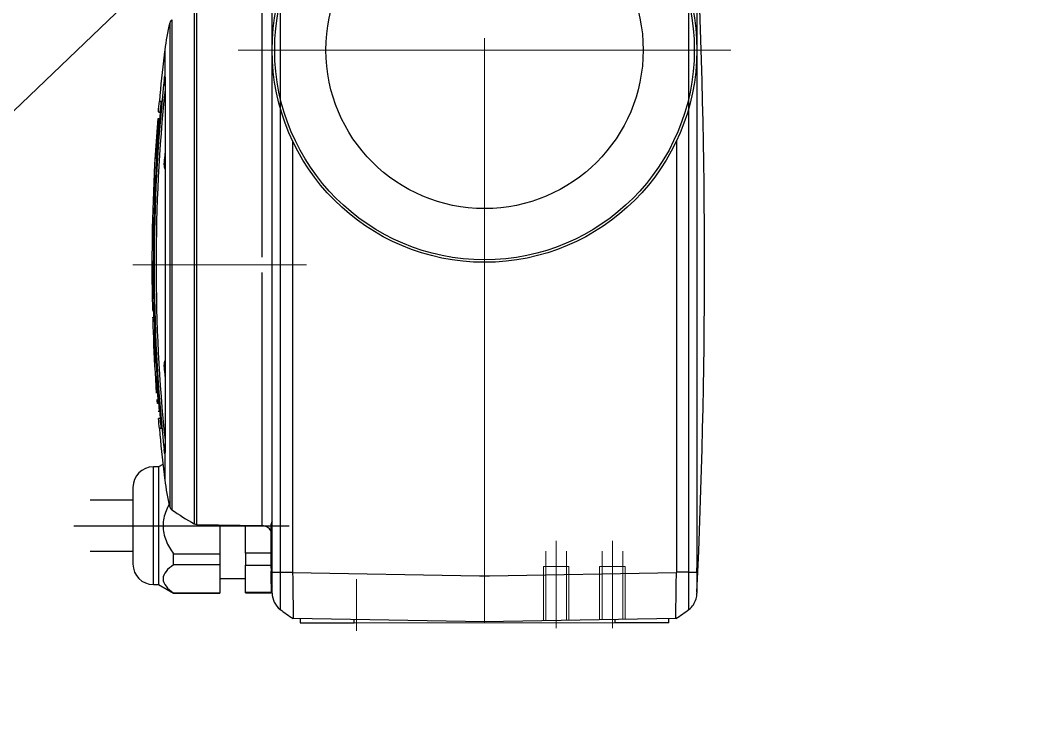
# Model space of a CAD drawing. Header units: millimetres. Extents: x -16130 to 36813, y -8099 to 27484.
# Drawn here: x 30415.4 to 30610.8, y 18146.7 to 18281.4 of the extents above; entities that cross this region are included whole.
import ezdxf

# ---------------------------------------------------------------- set-up
doc = ezdxf.new("R2010")
doc.units = ezdxf.units.MM
doc.header["$LTSCALE"] = 6
doc.linetypes.add('CENTER2', pattern=[28.575, 19.05, -3.175, 3.175, -3.175])
doc.linetypes.add('HIDDEN', pattern=[9.525, 6.35, -3.175])
for name, color, linetype, lineweight in [('04_HIDDEN', 2, 'HIDDEN', 13), ('05_CENTER', 4, 'CENTER2', 13), ('07_TEXT', 3, 'Continuous', 13)]:
    doc.layers.add(name, color=color, linetype=linetype, lineweight=lineweight)
doc.layers.add('10_DRAFT', color=8, linetype='Continuous', lineweight=0, plot=False)

# ---------------------------------------------------------------- blocks, each defined once
blk = doc.blocks.new('140.096c')
at = {"color": 0}
for p, q in [((-41.5, 9.93), (-41.5, 167.65)), ((-39.95, 167.65), (-39.95, 9.93)), ((39.95, 9.93), (39.95, 167.65)), ((41.5, 167.65), (41.5, 10.78)), ((-56.72, 120.62), (-56.72, 19.38)), ((-56.26, 120.74), (-56.26, 19.26)), ((-43.47, 71.5), (-43.47, 120.97)), ((-61.51, 117.32), (-61.51, 22.68)), ((-61.12, 117.88), (-61.12, 22.12)), ((-62.5, 112), (-62.5, 110.71)), ((-62.5, 110.71), (-62.5, 106.93)), ((-62.56, 106.27), (-62.57, 106.26)), ((-62.5, 106.93), (-62.56, 106.27)), ((-62.41, 106.52), (-62.41, 33.48)), ((-63.54, 102.02), (-63.11, 102.02)), ((-63.71, 99.89), (-63.39, 99.89)), ((-63.39, 99.89), (-63.27, 99.89)), ((-63.8, 98.65), (-63.55, 98.65)), ((-63.75, 96.92), (-63.89, 94.92)), ((-63.79, 96.72), (-63.89, 96.72)), ((-64.31, 90.79), (-64.09, 94.3)), ((-64.03, 93.92), (-64.1, 92.8)), ((-64.03, 93.92), (-63.86, 93.92)), ((-63.89, 94.92), (-63.79, 94.92)), ((-37.5, 94.22), (-37.5, 9.93)), ((37.5, 94.22), (37.5, 9.93)), ((-64.16, 92.8), (-64.1, 93.75)), ((-64.04, 92.8), (-64.16, 90.79)), ((-64.13, 92.8), (-64.16, 92.8)), ((-64.07, 93.75), (-64.13, 92.8)), ((-64.1, 93.75), (-64.07, 93.75)), ((-64.1, 92.8), (-64.04, 92.8)), ((-64.04, 92.8), (-63.93, 92.8)), ((-64.16, 90.79), (-64.31, 90.79)), ((-62.62, 89.54), (-62.5, 91.14)), ((-64.49, 87.41), (-64.7, 82.04)), ((-64.6, 84.04), (-64.46, 87.41)), ((-64.46, 87.1), (-64.59, 84.04)), ((-64.56, 82.04), (-64.34, 87.51)), ((-64.55, 84.04), (-64.42, 87.1)), ((-64.38, 87.51), (-64.53, 84.04)), ((-64.46, 87.41), (-64.49, 87.41)), ((-64.46, 87.41), (-64.38, 87.41)), ((-64.42, 87.1), (-64.46, 87.1)), ((-64.42, 87.1), (-64.4, 87.1)), ((-64.34, 87.51), (-64.38, 87.51)), ((-64.59, 84.04), (-64.6, 84.04)), ((-64.53, 84.04), (-64.55, 84.04)), ((-64.7, 82.04), (-64.56, 82.04)), ((-64.79, 78.94), (-64.89, 73.3)), ((-64.8, 77.12), (-64.76, 78.94)), ((-64.76, 78.94), (-64.79, 78.94)), ((-64.76, 78.94), (-64.57, 78.94)), ((-64.69, 77.12), (-64.8, 77.12)), ((-64.73, 75.12), (-64.69, 77.12)), ((-64.86, 73.3), (-64.84, 75.12)), ((-64.84, 75.12), (-64.73, 75.12)), ((-64.89, 73.3), (-64.86, 73.3)), ((-64.86, 73.3), (-64.68, 73.3)), ((-64.69, 70.64), (-64.81, 70.64)), ((-64.86, 70.35), (-64.86, 68.46)), ((-43.47, 19.03), (-43.47, 68.5)), ((-64.78, 64.77), (-64.8, 66.77)), ((-64.83, 65.01), (-64.78, 65.01)), ((-64.78, 64.77), (-64.65, 64.77)), ((-64.67, 61.79), (-64.81, 61.79)), ((-64.62, 59.79), (-64.67, 61.79)), ((-64.76, 59.79), (-64.62, 59.79)), ((-64.62, 56.41), (-64.65, 56.41)), ((-64.63, 56.07), (-64.41, 51.04)), ((-64.62, 56.41), (-64.55, 56.41)), ((-64.48, 53.03), (-64.62, 56.41)), ((-64.59, 56.1), (-64.46, 53.03)), ((-64.56, 56.1), (-64.59, 56.1)), ((-64.56, 56.1), (-64.54, 56.1)), ((-64.43, 53.03), (-64.56, 56.1)), ((-64.55, 56.51), (-64.41, 53.03)), ((-64.51, 56.51), (-64.55, 56.51)), ((-64.26, 51.04), (-64.51, 56.51)), ((-64.46, 53.03), (-64.48, 53.03)), ((-64.41, 53.03), (-64.43, 53.03)), ((-64.41, 51.04), (-64.26, 51.04)), ((-62.5, 48.86), (-62.62, 50.46)), ((-64.12, 47.82), (-63.93, 44.95)), ((-64.07, 47.82), (-64.12, 47.82)), ((-63.73, 42.95), (-64.07, 47.82)), ((-63.93, 44.95), (-64.04, 44.95)), ((-63.9, 42.95), (-63.73, 42.95)), ((-63.55, 41.35), (-63.8, 41.35)), ((-63.37, 39.94), (-63.7, 39.94)), ((-63.37, 39.94), (-63.26, 39.94)), ((-63.11, 37.98), (-63.54, 37.98)), ((-62.58, 33.74), (-62.57, 33.74)), ((-62.56, 33.73), (-62.57, 33.74)), ((-62.56, 33.73), (-62.5, 33.07)), ((-62.5, 33.07), (-62.5, 29.29)), ((-63.7, 30.5), (-64.7, 30.5)), ((-64.7, 7.5), (-64.7, 30.5)), ((-62.84, 30.99), (-63.7, 30.5)), ((-63.7, 30.5), (-63.7, 7.5)), ((-62.5, 29.29), (-62.5, 28)), ((-68.7, 26.5), (-68.7, 11.5)), ((-68.7, 24), (-77.06, 24)), ((-80.23, 19), (-38.2, 19)), ((-56.26, 19.26), (-43.47, 19.03)), ((-51.7, 19.18), (-51.7, 5.86)), ((-46.7, 13.62), (-46.7, 19.09)), ((-42.17, 18.5), (-42.14, 18.5)), ((-41.7, 16.6), (-41.7, 19.35)), ((-41.7, 16.6), (-41.5, 16.6)), ((-41.7, 16.15), (-41.7, 16.6)), ((-41.7, 16.08), (-41.7, 16.15)), ((-41.7, 10.7), (-41.7, 16.08)), ((-77.06, 14), (-68.7, 14)), ((-60.76, 11.36), (-60.76, 13.5)), ((-60.76, 13.5), (-51.7, 13.5)), ((-46.7, 13.62), (-46.7, 11.3)), ((-41.7, 13.62), (-46.7, 13.62)), ((-41.7, 13.2), (-41.5, 13.2)), ((-41.5, 13), (-41.7, 13)), ((-41.5, 12.08), (-41.7, 12.08)), ((-51.7, 11.36), (-60.76, 11.36)), ((-46.7, 5.92), (-46.7, 11.3)), ((-46.7, 11.3), (-41.7, 11.3)), ((-41.7, 10.7), (-41.7, 8.38)), ((-41.7, 10.4), (-41.5, 10.4)), ((-41.7, 10.05), (-41.7, 10.12)), ((-41.7, 10.12), (-41.7, 5.85)), ((-41.7, 7.65), (-41.7, 10.05)), ((-41.5, 9.93), (-39.95, 9.93)), ((-41.5, 5.8), (-41.5, 9.93)), ((-39.95, 9.93), (-39.95, 2.64)), ((-39.95, 9.93), (-37.5, 9.93)), ((-37.5, 9.93), (-37.5, 9.86)), ((-37.5, 9.86), (-1, 9.22)), ((1, 9.22), (37.5, 9.86)), ((37.5, 9.93), (37.5, 9.86)), ((39.95, 9.93), (37.5, 9.93)), ((39.95, 2.64), (39.95, 9.93)), ((39.95, 9.93), (41.49, 9.93)), ((41.49, 9.93), (41.5, 10.78)), ((41.5, 10.78), (41.5, 5.8)), ((-51.7, 8.7), (-46.7, 8.7)), ((-1, 9.2), (1, 9.2)), ((-64.7, 7.5), (-63.7, 7.5)), ((-63.7, 7.5), (-60.76, 5.8)), ((-46.7, 5.85), (-46.7, 5.92)), ((-41.7, 5.92), (-46.7, 5.92)), ((-60.76, 5.86), (-60.76, 5.8)), ((-60.76, 5.86), (-51.7, 5.86)), ((-60.76, 5.8), (-51.7, 5.8)), ((-51.7, 5.86), (-51.7, 5.8)), ((-46.7, 5.85), (-41.7, 5.85)), ((0, 0.2), (-37.38, 0.85)), ((-36, 0.83), (-36, 0)), ((-36, 0), (-25.5, 0)), ((-25.5, 0), (-25.5, 0.64)), ((37.38, 0.85), (0, 0.2)), ((25.5, 0), (25.5, 0.64)), ((36, 0), (25.5, 0)), ((36, 0), (36, 0.83))]:
    blk.add_line(p, q, dxfattribs=at)
for radius in [41.5, 41, 31]:
    blk.add_circle((0, 112), radius, dxfattribs=at)
for centre, radius, start, end in [((-1323, 70), 1366, 357.31459, 2.68541), ((-21.67, 107.14), 41.11, 165.678, 173.214), ((-60.54, 117.07), 1, 125.5058, 165.678), ((327.2, 65.71), 392.44, 173.2252, 173.374), ((290.86, 70), 355.85, 173.3856, 174.8375), ((-43.12, 103.14), 19.69, 171.3113, 174.0706), ((-150.23, 116.38), 88.24, 353.3172, 353.8528), ((-53, 105.04), 9.65, 172.73, 173.689), ((-62.52, 106.12), 0.0743, 183.2442, 194.813), ((126.98, 86.72), 190.56, 173.9098, 174.1137), ((270.36, 70), 334.92, 173.9717, 186.0283), ((270.54, 70), 334.73, 174.124, 185.8757), ((-9.48, 86.91), 53.19, 174.6236, 175.4449), ((-60.92, 89.52), 1.7, 179.4667, 206.5346), ((-32.68, 67.89), 32.24, 175.1132, 185.5527), ((-88.27, 67.54), 23.58, 353.8589, 6.8544), ((-60.92, 50.48), 1.7, 153.4654, 180.5333), ((-9.46, 53.09), 53.21, 184.5575, 185.3784), ((290.86, 70), 355.85, 185.1621, 186.6144), ((-42.56, 36.93), 20.26, 185.9541, 188.4622), ((-67.21, 33.27), 4.65, 5.7477, 8.3323), ((-108.38, 28.24), 46.13, 6.0077, 6.8489), ((-139.23, 25.37), 77.12, 5.7304, 6.2346), ((-64.7, 26.5), 4, 90, 180), ((327.21, 74.29), 392.45, 186.626, 186.7748), ((-21.67, 32.86), 41.11, 186.8265, 194.322), ((-60.54, 22.93), 1, 194.322, 234.4942), ((-37.24, 55.59), 41.11, 234.4942, 241.7317), ((-40.95, 19.35), 0.75, 137.1666, 180), ((-56.24, 20.26), 1, 241.7317, 269), ((-43.5, 17.03), 2, 25.8419, 89), ((-64.7, 11.5), 4, 180, 270), ((-40.95, 7.65), 0.75, 180, 222.8334), ((-37.5, 5.8), 4, 180, 232.195), ((37.5, 5.8), 4, 307.805, 344.0818), ((37.5, 5.8), 4, 344.0818, 0), ((-21.56, 26.34), 30, 232.195, 238.1695), ((21.56, 26.34), 30, 301.8305, 307.805)]:
    blk.add_arc(centre, radius, start, end, dxfattribs=at)
for centre, major_axis, start_param, end_param in [((-62.22, 105.12), (-0.497, 0.053), -1.161443, -0.057525), ((-62.22, 34.88), (-0.497, -0.053), 0.057525, 1.161443)]:
    blk.add_ellipse(centre, major_axis=major_axis, ratio=0.000062, start_param=start_param, end_param=end_param, dxfattribs=at)
for points, knots in [([(-62.59, 106.1), (-62.59, 106.06), (-62.58, 106.03), (-62.56, 105.98), (-62.54, 105.97), (-62.5, 105.93), (-62.47, 105.92), (-62.43, 105.87), (-62.41, 105.86), (-62.39, 105.82), (-62.39, 105.8), (-62.38, 105.78)], [0, 0, 0, 0, 0.25, 0.25, 0.5, 0.5, 0.75, 0.75, 0.875, 0.875, 1, 1, 1, 1]), ([(-62.56, 106.27), (-62.52, 106.51), (-62.49, 106.68), (-62.45, 106.75), (-62.43, 106.74), (-62.42, 106.67), (-62.41, 106.61), (-62.41, 106.52)], [0, 0, 0, 0, 0.5, 0.5, 0.75, 0.75, 1, 1, 1, 1]), ([(-62.42, 106.56), (-62.42, 106.56), (-62.42, 106.55), (-62.42, 106.52), (-62.42, 106.47), (-62.42, 106.44)], [0.6912037, 0.6912037, 0.6912037, 0.6912037, 0.7376457, 0.8813364, 1, 1, 1, 1]), ([(-63.11, 102.02), (-63.61, 96.69), (-63.99, 91.37), (-64.49, 80.69), (-64.61, 75.34), (-64.61, 64.66), (-64.49, 59.31), (-63.99, 48.64), (-63.61, 43.31), (-63.11, 37.98)], [0, 0, 0, 0, 0.25, 0.25, 0.5, 0.5, 0.75, 0.75, 1, 1, 1, 1]), ([(-63.39, 99.89), (-63.82, 94.91), (-64.14, 89.91), (-64.57, 79.91), (-64.68, 74.91), (-64.67, 64.9), (-64.57, 59.91), (-64.13, 49.92), (-63.81, 44.93), (-63.37, 39.94)], [0, 0, 0, 0, 0.25, 0.25, 0.5, 0.5, 0.75, 0.75, 1, 1, 1, 1]), ([(-64.82, 61.1), (-64.9, 64.07), (-64.93, 67.04), (-64.93, 79.57), (-64.56, 89.11), (-63.8, 98.65)], [0.3446887, 0.3446887, 0.3446887, 0.3446887, 0.5, 0.5, 1, 1, 1, 1]), ([(-63.55, 98.65), (-63.94, 93.88), (-64.23, 89.11), (-64.62, 79.56), (-64.72, 74.77), (-64.72, 65.21), (-64.62, 60.44), (-64.23, 50.89), (-63.94, 46.12), (-63.55, 41.35)], [0, 0, 0, 0, 0.25, 0.25, 0.5, 0.5, 0.75, 0.75, 1, 1, 1, 1]), ([(-64.09, 94.3), (-64.06, 94.75), (-64.03, 95.22), (-63.96, 96.06), (-63.93, 96.4), (-63.89, 96.75), (-63.88, 96.76), (-63.88, 96.56), (-63.88, 96.46), (-63.89, 96.17), (-63.91, 95.97), (-63.92, 95.76)], [0, 0, 0, 0, 0.25, 0.25, 0.5, 0.5, 0.75, 0.75, 0.875, 0.875, 1, 1, 1, 1]), ([(-63.92, 95.76), (-63.91, 95.89), (-63.9, 96), (-63.88, 96.21), (-63.87, 96.3), (-63.85, 96.46), (-63.84, 96.52), (-63.83, 96.61), (-63.82, 96.64), (-63.8, 96.7), (-63.8, 96.72), (-63.77, 96.77), (-63.76, 96.8), (-63.75, 96.92)], [0, 0, 0, 0, 0.125, 0.125, 0.25, 0.25, 0.375, 0.375, 0.5, 0.5, 0.75, 0.75, 1, 1, 1, 1]), ([(-64.1, 93.75), (-64.09, 93.92), (-64.08, 94.09), (-64.07, 94.25), (-64.06, 94.32), (-64.06, 94.38), (-64.05, 94.44), (-64.05, 94.5), (-64.04, 94.56), (-64.04, 94.6), (-64.03, 94.64), (-64.03, 94.66), (-64.03, 94.68), (-64.03, 94.71), (-64.02, 94.72), (-64.02, 94.72), (-64.02, 94.72), (-64.02, 94.71), (-64.02, 94.68), (-64.02, 94.67), (-64.02, 94.64), (-64.02, 94.61), (-64.02, 94.57), (-64.02, 94.53), (-64.03, 94.48), (-64.03, 94.42), (-64.03, 94.35), (-64.04, 94.28), (-64.05, 94.11), (-64.06, 93.93), (-64.07, 93.75)], [0, 0, 0, 0, 0.190663, 0.190663, 0.190663, 0.265849, 0.265849, 0.265849, 0.342547, 0.342547, 0.342547, 0.407832, 0.407832, 0.407832, 0.498065, 0.498065, 0.498065, 0.591108, 0.591108, 0.591108, 0.653532, 0.653532, 0.653532, 0.716404, 0.716404, 0.716404, 0.799706, 0.799706, 0.799706, 1, 1, 1, 1]), ([(-63.89, 94.92), (-63.9, 94.86), (-63.91, 94.82), (-63.93, 94.77), (-63.93, 94.76), (-63.94, 94.74), (-63.94, 94.73), (-63.95, 94.71), (-63.96, 94.69), (-63.97, 94.63), (-63.97, 94.58), (-63.99, 94.44), (-63.99, 94.35), (-64.01, 94.14), (-64.02, 94.03), (-64.03, 93.92)], [0, 0, 0, 0, 0.25, 0.25, 0.375, 0.375, 0.5, 0.5, 0.625, 0.625, 0.75, 0.75, 0.875, 0.875, 1, 1, 1, 1]), ([(-62.62, 89.54), (-62.61, 89.62), (-62.6, 89.7), (-62.58, 89.83), (-62.56, 89.89), (-62.54, 89.99), (-62.53, 90.02), (-62.51, 90.07), (-62.5, 90.09), (-62.46, 90.09), (-62.45, 90.05), (-62.43, 89.92), (-62.42, 89.86), (-62.42, 89.72), (-62.41, 89.65), (-62.41, 89.56)], [0, 0, 0, 0, 0.125, 0.125, 0.25, 0.25, 0.375, 0.375, 0.5, 0.5, 0.75, 0.75, 0.875, 0.875, 1, 1, 1, 1]), ([(-62.41, 50.44), (-62.41, 50.35), (-62.42, 50.28), (-62.42, 50.14), (-62.43, 50.08), (-62.45, 49.95), (-62.46, 49.91), (-62.5, 49.91), (-62.51, 49.93), (-62.53, 49.98), (-62.54, 50.01), (-62.58, 50.16), (-62.6, 50.29), (-62.62, 50.46)], [0, 0, 0, 0, 0.125, 0.125, 0.25, 0.25, 0.5, 0.5, 0.625, 0.625, 0.75, 0.75, 1, 1, 1, 1]), ([(-62.6, 33.95), (-62.6, 34), (-62.58, 34.05), (-62.51, 34.14), (-62.45, 34.18), (-62.38, 34.22)], [0, 0, 0, 0, 0.5, 0.5, 1, 1, 1, 1]), ([(-62.38, 34.22), (-62.38, 34.2), (-62.39, 34.18), (-62.4, 34.16), (-62.4, 34.15), (-62.4, 34.14), (-62.41, 34.13), (-62.41, 34.13), (-62.42, 34.12), (-62.42, 34.11), (-62.43, 34.11), (-62.44, 34.1), (-62.44, 34.1), (-62.45, 34.1), (-62.46, 34.09), (-62.46, 34.09), (-62.49, 34.08), (-62.51, 34.08), (-62.53, 34.06), (-62.54, 34.05), (-62.55, 34.04), (-62.56, 34.02), (-62.57, 34), (-62.57, 33.98), (-62.58, 33.96), (-62.58, 33.94), (-62.58, 33.91), (-62.58, 33.88), (-62.58, 33.84), (-62.58, 33.79), (-62.57, 33.74)], [0, 0, 0, 0, 0.103335, 0.103335, 0.103335, 0.142693, 0.142693, 0.142693, 0.182842, 0.182842, 0.182842, 0.217653, 0.217653, 0.217653, 0.265994, 0.265994, 0.265994, 0.427005, 0.427005, 0.427005, 0.539387, 0.539387, 0.539387, 0.650676, 0.650676, 0.650676, 0.780672, 0.780672, 0.780672, 1, 1, 1, 1]), ([(-62.41, 33.48), (-62.41, 33.39), (-62.42, 33.33), (-62.43, 33.26), (-62.45, 33.25), (-62.47, 33.3), (-62.49, 33.35), (-62.52, 33.51), (-62.54, 33.61), (-62.56, 33.73)], [0, 0, 0, 0, 0.25, 0.25, 0.5, 0.5, 0.75, 0.75, 1, 1, 1, 1]), ([(-62.42, 33.55), (-62.42, 33.52), (-62.42, 33.47), (-62.42, 33.44), (-62.42, 33.44), (-62.42, 33.44)], [0, 0, 0, 0, 0.1214392, 0.2838257, 0.296938, 0.296938, 0.296938, 0.296938]), ([(-61.63, 23.15), (-61.85, 22.75), (-62.05, 22.34), (-62.61, 20.99), (-62.83, 20), (-62.83, 18), (-62.61, 17.01), (-61.86, 15.17), (-61.34, 14.3), (-60.76, 13.5)], [0.1348814, 0.1348814, 0.1348814, 0.1348814, 0.25, 0.25, 0.5, 0.5, 0.75, 0.75, 1, 1, 1, 1]), ([(-60.76, 11.36), (-61.33, 10.96), (-61.85, 10.53), (-62.61, 9.6), (-62.83, 9.11), (-62.83, 8.11), (-62.61, 7.61), (-61.86, 6.69), (-61.34, 6.26), (-60.76, 5.86)], [0, 0, 0, 0, 0.25, 0.25, 0.5, 0.5, 0.75, 0.75, 1, 1, 1, 1]), ([(-37.5, 9.86), (-37.48, 8.8), (-37.47, 7.76), (-37.44, 5.83), (-37.43, 4.94), (-37.4, 2.72), (-37.38, 0.85), (-37.38, 0.85)], [0, 0, 0, 0, 0.25, 0.25, 0.5, 0.5, 1, 1, 1, 1]), ([(37.4, 0.85), (37.4, 0.85), (37.39, 2.06), (37.4, 2.86), (37.41, 3.46), (37.44, 5.67), (37.47, 7.74), (37.5, 9.86)], [0, 0, 0, 0, 0.25, 0.25, 0.5, 0.5, 1, 1, 1, 1])]:
    blk.add_open_spline(points, degree=3, knots=knots, dxfattribs=at)
for points in [[(-63.73, 99.9), (-63.67, 100.6), (-63.61, 101.31), (-63.54, 102.02)], [(-63.24, 102.02), (-63.3, 101.33), (-63.36, 100.64), (-63.42, 99.94)], [(-64.68, 56.35), (-64.72, 57.5), (-64.76, 58.64), (-64.79, 59.79)], [(-64.07, 44.94), (-64.32, 48.5), (-64.51, 52.06), (-64.65, 55.62)], [(-63.92, 42.87), (-63.94, 43.15), (-63.96, 43.42), (-63.98, 43.7)], [(-63.54, 37.98), (-63.6, 38.63), (-63.66, 39.29), (-63.71, 39.94)], [(-63.41, 39.88), (-63.35, 39.25), (-63.3, 38.62), (-63.24, 37.98)]]:
    blk.add_open_spline(points, degree=3, dxfattribs=at)
at = {"layer": '04_HIDDEN', "color": 0}
for p, q in [((12, 0.41), (12, 14)), ((16, 0.48), (16, 14)), ((23, 0.6), (23, 14)), ((27, 0.67), (27, 14)), ((11.5, 11), (16.5, 11)), ((11.5, 0.4), (11.5, 11)), ((16.5, 0.49), (16.5, 11)), ((22.5, 11), (27.5, 11)), ((22.5, 0.59), (22.5, 11)), ((27.5, 0.68), (27.5, 11))]:
    blk.add_line(p, q, dxfattribs=at)
at = {"layer": '05_CENTER', "color": 0}
for p, q in [((0, 0), (0, 184.86)), ((-48.13, 112), (48.13, 112)), ((-34.82, 70), (-68.71, 70)), ((14, -1.05), (14, 16.06)), ((25, -1.05), (25, 16.06)), ((-25, 8.55), (-25, -1.57))]:
    blk.add_line(p, q, dxfattribs=at)
at = {"layer": '10_DRAFT'}
blk.add_line((-25.5, 0), (25.5, 0), dxfattribs=at)

msp = doc.modelspace()

# ---------------------------------------------------------------- linework, layer by layer
at = {"layer": '07_TEXT', "color": 2}
msp.add_line((30610.78514, 18451.80032), (29993.67601, 17861.52202), dxfattribs=at)

# ---------------------------------------------------------------- block references
at = {"color": 4}
msp.add_blockref('140.096c', (30506.14173, 18163.54656), dxfattribs=at)

doc.saveas('drawing.dxf')
